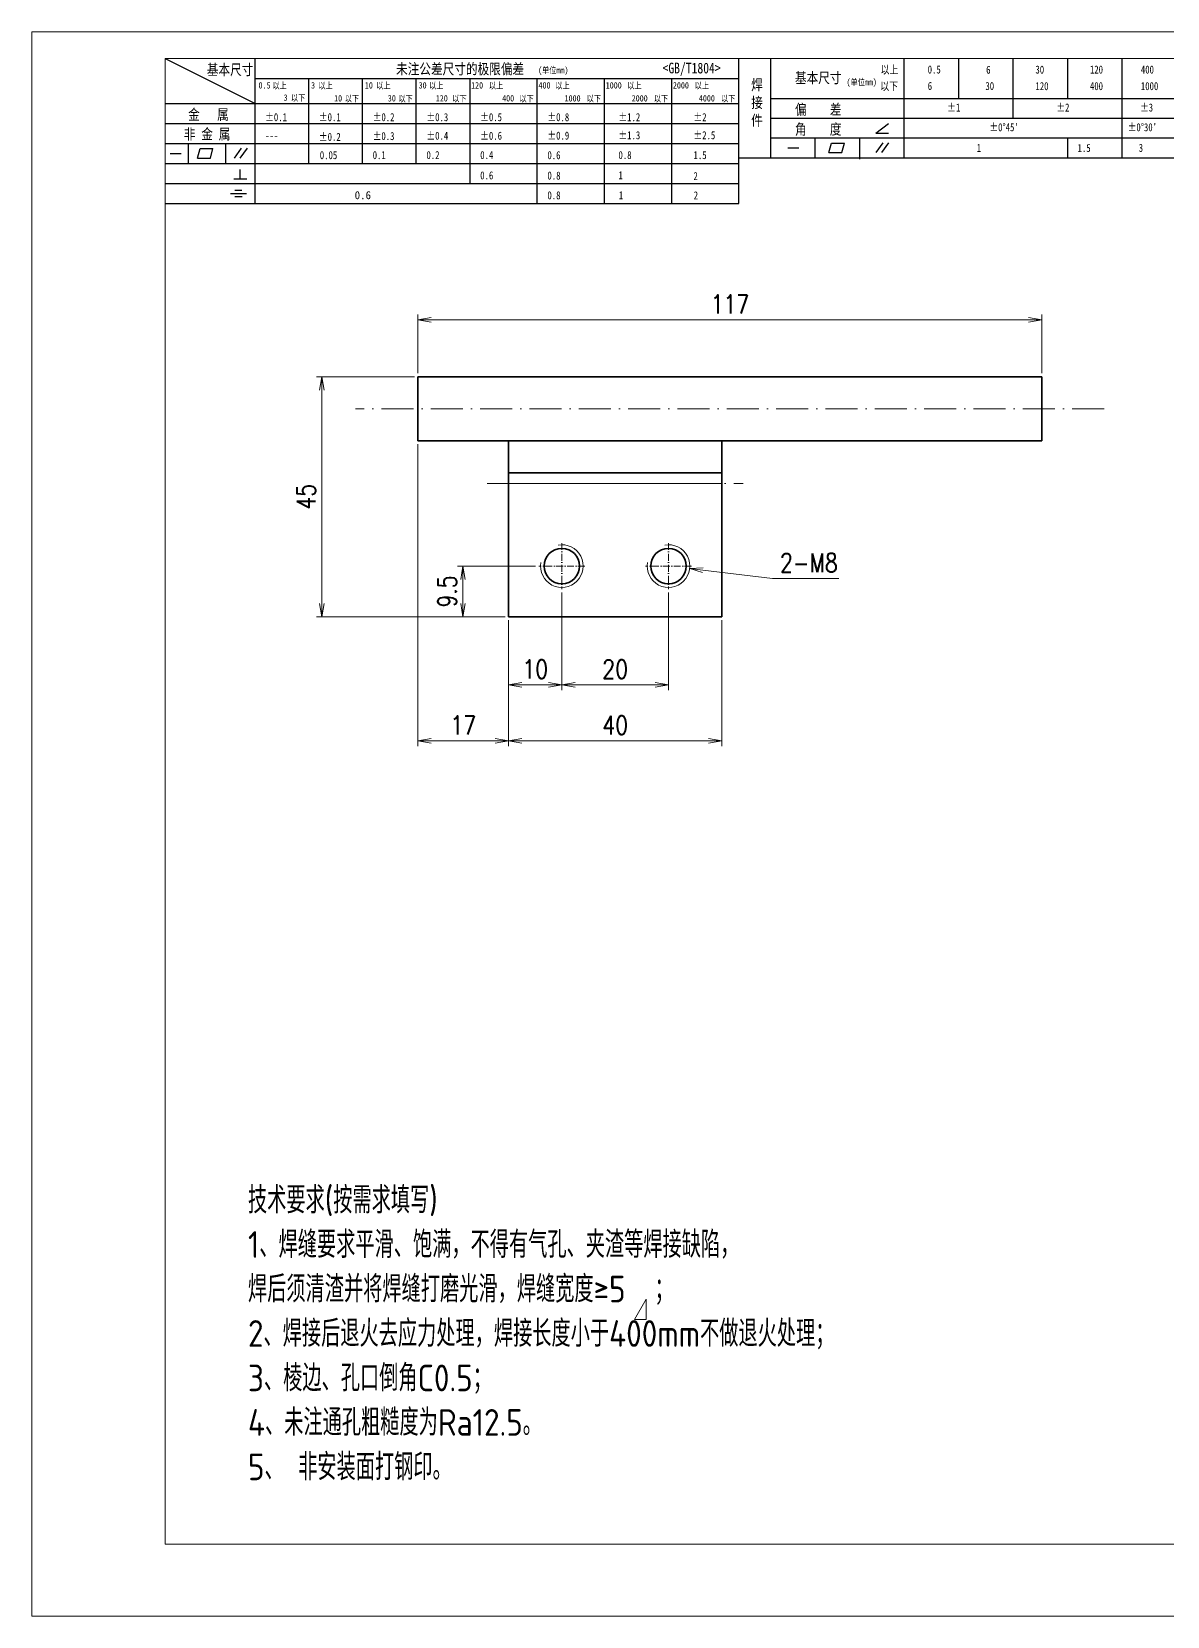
# Model space of a CAD drawing. Header units: millimetres. Extents: x 1333 to 209312, y -42879 to 359.
# Drawn here: x 139685.7 to 139898.7, y -1081.4 to -784.4 of the extents above; entities that cross this region are included whole.
import ezdxf

# ---------------------------------------------------------------- set-up
doc = ezdxf.new("R2010")
doc.units = ezdxf.units.MM
doc.header["$LTSCALE"] = 0.5
for name, pattern in [('AM_ISO02W050x2', [3.75, 3, -0.75]), ('AM_ISO08W050x2', [9, 6, -0.75, 1.5, -0.75]), ('DASHDOT', [18.5, 12, -3, 0.5, -3]), ('DASHED', [15, 12, -3])]:
    doc.linetypes.add(name, pattern=pattern)
for name, color, linetype, lineweight in [('中心线', 2, 'AM_ISO08W050x2', 18), ('图框', 7, 'Continuous', 18), ('标注线', 3, 'Continuous', 18), ('虚线', 1, 'AM_ISO02W050x2', 18)]:
    doc.layers.add(name, color=color, linetype=linetype, lineweight=lineweight)
doc.layers.add('图\\M+19E79\\M+195B6\\M+18E9A', color=7, linetype='Continuous')
doc.layers.add('打印', color=7, linetype='Continuous', lineweight=15, plot=False)
doc.layers.add('打印-禁用', color=7, linetype='Continuous', lineweight=15, plot=False)
doc.styles.add('DIM', font='romans.shx', dxfattribs={"width": 0.8, "bigfont": 'bigfont.shx'})
doc.styles.add('国标', font='simfang.ttf', dxfattribs={"width": 0.8})
doc.styles.add('机械长仿宋', font='gbenor.shx', dxfattribs={"height": 1, "bigfont": 'gbcbig.shx'})
doc.dimstyles.new('XR 1-1$0', dxfattribs={"dimtxt": 3.5, "dimasz": 2.5, "dimexe": 1, "dimexo": 0.625, "dimgap": 1.2, "dimtad": 1, "dimzin": 9, "dimdsep": 46, "dimtxsty": 'DIM', "dimblk": 'OPEN', "dimcen": 0, "dimclrd": 8, "dimclre": 8, "dimclrt": 2, "dimazin": 2, "dimtfac": 0.5, "dimtmove": 0, "dimatfit": 3, "dimldrblk": 'OPEN', "dimfxl": 0, "dimtolj": 2, "dimlwd": 18, "dimlwe": 18, "dimarcsym": 0})
doc.dimstyles.new('XR 1-1$3', dxfattribs={"dimtxt": 3.5, "dimasz": 2.5, "dimexe": 1, "dimexo": 0.625, "dimgap": 1.2, "dimtad": 1, "dimtoh": 1, "dimdsep": 46, "dimtxsty": 'DIM', "dimblk": 'OPEN', "dimcen": 0, "dimclrd": 8, "dimclre": 8, "dimclrt": 2, "dimazin": 2, "dimtfac": 0.5, "dimtofl": 0, "dimtmove": 0, "dimatfit": 3, "dimldrblk": 'OPEN', "dimfxl": 0, "dimtolj": 2, "dimlwd": 18, "dimlwe": 18, "dimarcsym": 0})

# ---------------------------------------------------------------- blocks, each defined once
blk = doc.blocks.new('GZDEH零件A3图框V01版')
at = {"layer": '图\\M+19E79\\M+195B6\\M+18E9A', "color": 9}
for p, q in [((2882.49, -1554.46), (2899.37, -1562.92)), ((2899.37, -1581.67), (2899.37, -1554.46)), ((2990.09, -1581.67), (2990.09, -1554.46)), ((2996.09, -1573.08), (2996.09, -1554.46)), ((3021.09, -1561.98), (3021.09, -1554.46)), ((3031.31, -1561.98), (3031.31, -1554.46)), ((3041.53, -1561.98), (3041.53, -1554.46)), ((3051.75, -1561.98), (3051.75, -1554.46)), ((3061.98, -1561.98), (3061.98, -1554.46)), ((2899.37, -1558.24), (2990.09, -1558.24)), ((2909.45, -1574.17), (2909.45, -1558.24)), ((2919.53, -1574.17), (2919.53, -1558.24)), ((2929.61, -1574.17), (2929.61, -1558.24)), ((2939.69, -1577.92), (2939.69, -1558.24)), ((2952.29, -1581.67), (2952.29, -1558.24)), ((2964.89, -1581.67), (2964.89, -1558.24)), ((2977.49, -1581.67), (2977.49, -1558.24)), ((2996.09, -1561.98), (3113.09, -1561.98)), ((3021.09, -1573.08), (3021.09, -1561.98)), ((3041.53, -1565.68), (3041.53, -1561.98)), ((3061.98, -1573.08), (3061.98, -1561.98)), ((2882.49, -1562.92), (2990.09, -1562.92)), ((2882.49, -1566.67), (2990.09, -1566.67)), ((2996.09, -1565.68), (3113.09, -1565.68)), ((3015.75, -1568.51), (3018.15, -1566.66)), ((2882.49, -1570.42), (2990.09, -1570.42)), ((2886.92, -1574.12), (2886.92, -1570.42)), ((2893.91, -1574.12), (2893.91, -1570.42)), ((2996.09, -1569.38), (3113.09, -1569.38)), ((3004.42, -1573.08), (3004.42, -1569.38)), ((3006.97, -1572.12), (3007.45, -1570.33)), ((3007.45, -1570.33), (3009.86, -1570.33)), ((3009.39, -1572.12), (3009.86, -1570.33)), ((3012.75, -1573.08), (3012.75, -1569.38)), ((3015.75, -1568.51), (3018.15, -1568.51)), ((3015.81, -1572.12), (3017.15, -1570.26)), ((3016.89, -1572.12), (3018.23, -1570.26)), ((3051.75, -1573.08), (3051.75, -1569.38)), ((2883.43, -1572.27), (2885.49, -1572.27)), ((2888.59, -1573.16), (2889.07, -1571.37)), ((2888.59, -1573.16), (2891, -1573.16)), ((2889.07, -1571.37), (2891.48, -1571.37)), ((2891, -1573.16), (2891.48, -1571.37)), ((2895.52, -1573.16), (2896.85, -1571.3)), ((2896.6, -1573.16), (2897.94, -1571.3)), ((2990.09, -1573.08), (3113.09, -1573.08)), ((2999.26, -1571.23), (3001.32, -1571.23)), ((3006.97, -1572.12), (3009.39, -1572.12)), ((3012.75, -1573.33), (3012.75, -1573.08)), ((2882.49, -1574.17), (2990.09, -1574.17)), ((2895.42, -1577.05), (2897.81, -1577.05)), ((2896.58, -1577.05), (2896.58, -1575.28)), ((2882.49, -1577.92), (2990.09, -1577.92)), ((2894.79, -1579.77), (2897.77, -1579.77)), ((2895.57, -1579.17), (2896.92, -1579.17)), ((2882.49, -1581.67), (2990.09, -1581.67)), ((2895.57, -1580.37), (2896.93, -1580.37))]:
    blk.add_line(p, q, dxfattribs=at)
at = {"layer": '图框', "linetype": 'Continuous'}
for p, q in [((2882.49, -1554.46), (2882.49, -1832.96)), ((3272.49, -1554.46), (2882.49, -1554.46)), ((2882.49, -1832.96), (3272.49, -1832.96))]:
    blk.add_line(p, q, dxfattribs=at)
at = {"layer": '打印-禁用', "linetype": 'Continuous'}
for p, q in [((2857.49, -1549.46), (2857.49, -1846.46)), ((3277.49, -1549.46), (2857.49, -1549.46)), ((2857.49, -1846.46), (3277.49, -1846.46))]:
    blk.add_line(p, q, dxfattribs=at)
at = {"layer": '图\\M+19E79\\M+195B6\\M+18E9A', "color": 9, "style": '国标', "width": 0.8}
for s, height, p in [('基本尺寸', 2, (2890.33, -1557.58)), ('未注公差尺寸的极限偏差', 2, (2925.81, -1557.44)), ('<GB/T1804>', 2, (2975.78, -1557.27)), ('以上', 1.5, (3016.64, -1557.33)), ('0.5', 1.5, (3025.49, -1557.3)), ('6', 1.5, (3036.45, -1557.34)), ('30', 1.5, (3045.69, -1557.31)), ('120', 1.5, (3055.91, -1557.31)), ('400', 1.5, (3065.46, -1557.31)), ('30', 1.2, (2930.04, -1560.11)), ('基本尺寸', 2, (3000.6, -1559.1)), ('以下', 1.5, (3016.58, -1560.43)), ('6', 1.5, (3025.49, -1560.38)), ('30', 1.5, (3036.31, -1560.39)), ('120', 1.5, (3045.69, -1560.41)), ('400', 1.5, (3055.91, -1560.41)), ('1000', 1.5, (3065.46, -1560.41)), ('金   属', 2, (2886.82, -1565.98)), ('±0.1', 1.5, (2901.27, -1566.23)), ('±0.1', 1.5, (2911.35, -1566.23)), ('±0.2', 1.5, (2921.43, -1566.23)), ('±0.3', 1.5, (2931.51, -1566.23)), ('±0.5', 1.5, (2941.59, -1566.23)), ('±0.8', 1.5, (2954.19, -1566.23)), ('±1.2', 1.5, (2967.51, -1566.23)), ('±2', 1.5, (2981.58, -1566.23)), ('偏    差', 2, (3000.6, -1565.04)), ('±1', 1.5, (3029.16, -1564.42)), ('±2', 1.5, (3049.61, -1564.42)), ('±3', 1.5, (3065.3, -1564.42)), ('非 金 属', 2, (2886.02, -1569.65)), ('±0.3', 1.5, (2921.43, -1569.77)), ('±0.4', 1.5, (2931.51, -1569.71)), ('±0.6', 1.5, (2941.59, -1569.71)), ('±0.9', 1.5, (2954.19, -1569.68)), ('±1.3', 1.5, (2967.51, -1569.62)), ('±2.5', 1.5, (2981.58, -1569.61)), ('角    度', 2, (3000.6, -1568.74)), ("±0%%D45'", 1.5, (3037.06, -1568.12)), ("±0%%D30'", 1.5, (3062.98, -1568.12)), ('---', 1.5, (2901.27, -1569.65)), ('±0.2', 1.5, (2911.35, -1569.92)), ('1', 1.5, (3034.69, -1571.98)), ('1.5', 1.5, (3053.59, -1572.01)), ('3', 1.5, (3065.05, -1571.98)), ('0.1', 1.5, (2921.43, -1573.34)), ('0.2', 1.5, (2931.51, -1573.33)), ('0.4', 1.5, (2941.59, -1573.33)), ('0.6', 1.5, (2954.19, -1573.35)), ('0.8', 1.5, (2967.51, -1573.33)), ('1.5', 1.5, (2981.58, -1573.34)), ('0.6', 1.5, (2941.59, -1577.14)), ('0.8', 1.5, (2954.19, -1577.17)), ('1', 1.5, (2967.51, -1577.12)), ('2', 1.5, (2981.58, -1577.26)), ('0.8', 1.5, (2954.19, -1580.87)), ('1', 1.5, (2967.59, -1580.86)), ('2', 1.5, (2981.62, -1580.89))]:
    blk.add_text(s, height=height, dxfattribs=at).set_placement(p)
at = {"layer": '图\\M+19E79\\M+195B6\\M+18E9A', "color": 9, "lineweight": 15, "style": '国标', "width": 0.8}
for s, p in [('(单位mm)', (2952.44, -1557.27)), ('0.5', (2900.03, -1560.11)), ('以上', (2902.64, -1560.16)), ('3', (2909.88, -1560.11)), ('以上', (2911.25, -1560.16)), ('10', (2919.96, -1560.11)), ('以上', (2922.09, -1560.16)), ('以上', (2932.02, -1560.16)), ('120', (2939.88, -1560.11)), ('以上', (2943.21, -1560.16)), ('400', (2952.52, -1560.11)), ('以上', (2955.68, -1560.16)), ('1000', (2965.12, -1560.11)), ('以上', (2969.16, -1560.16)), ('2000', (2977.72, -1560.11)), ('以上', (2981.8, -1560.16)), ('(单位mm)', (3010.27, -1559.51)), ('3', (2904.73, -1562.41)), ('以下', (2906.1, -1562.46)), ('10', (2914.19, -1562.54)), ('以下', (2916.18, -1562.59)), ('30', (2924.27, -1562.54)), ('以下', (2926.26, -1562.59)), ('120', (2933.26, -1562.54)), ('以下', (2936.34, -1562.59)), ('400', (2945.7, -1562.54)), ('以下', (2948.94, -1562.59)), ('1000', (2957.41, -1562.54)), ('以下', (2961.54, -1562.59)), ('2000', (2969.99, -1562.54)), ('以下', (2974.14, -1562.59)), ('4000', (2982.59, -1562.54)), ('以下', (2986.74, -1562.59))]:
    blk.add_text(s, height=1.2, dxfattribs=at).set_placement(p)
at = {"layer": '图\\M+19E79\\M+195B6\\M+18E9A', "color": 9, "lineweight": 13, "style": '国标'}
blk.add_text('0.6', height=1.5, dxfattribs=at).set_placement((2918.05, -1580.85))
at = {"layer": '图\\M+19E79\\M+195B6\\M+18E9A', "color": 9, "style": '国标'}
for s, insert, char_height, width, attachment_point in [('焊\\P接\\P件', (2992.39, -1558.41), 2, 3.1877, 1), ('0.05', (2911.51, -1573.37), 1.5, 5.1982, 7)]:
    blk.add_mtext(s, dxfattribs=dict(at, insert=insert, char_height=char_height, width=width, attachment_point=attachment_point))
blk = doc.blocks.new('DEH A3')
at = {"layer": '图框'}
blk.add_blockref('GZDEH零件A3图框V01版', (-2857.49, 1846.46), dxfattribs=at)
blk = doc.blocks.new('HJ')
at = {"layer": '标注线', "color": 2, "linetype": 'ByBlock', "lineweight": 9}
for p, q in [((0, 0), (4.34, 7.65)), ((4.34, 7.65), (4.34, 0)), ((4.34, 0), (0, 0))]:
    blk.add_line(p, q, dxfattribs=at)
blk = doc.blocks.new('_Open')
at = {"color": 0, "linetype": 'ByBlock', "lineweight": -2}
for p, q in [((-1, 0.17), (0, 0)), ((-1, -0.17), (0, 0)), ((0, 0), (-1, 0))]:
    blk.add_line(p, q, dxfattribs=at)
blk = doc.blocks.new('*D435')
at = {"layer": 'Defpoints', "color": 0, "transparency": 16777216}
for p in [(139785.13, -888.91), (139775.13, -894.09), (139785.13, -906.85)]:
    blk.add_point(p, dxfattribs=at)
at = {"layer": '标注线', "color": 8, "lineweight": 18, "transparency": 16777216}
for p, q in [((139785.13, -889.53), (139785.13, -907.85)), ((139775.13, -894.71), (139775.13, -907.85)), ((139777.63, -906.85), (139782.63, -906.85))]:
    blk.add_line(p, q, dxfattribs=at)
at = {"layer": '标注线', "color": 8, "lineweight": 18, "transparency": 16777216, "xscale": 2.5, "yscale": 2.5, "zscale": 2.5, "rotation": 180}
blk.add_blockref('_Open', (139775.13, -906.85), dxfattribs=at)
at = {"layer": '标注线', "color": 8, "lineweight": 18, "transparency": 16777216, "xscale": 2.5, "yscale": 2.5, "zscale": 2.5}
blk.add_blockref('_Open', (139785.13, -906.85), dxfattribs=at)
at = {"layer": '标注线', "color": 2, "transparency": 16777216, "insert": (139780.13, -903.9), "char_height": 3.5, "attachment_point": 5, "style": 'DIM'}
blk.add_mtext('\\A2;10', dxfattribs=at)
blk = doc.blocks.new('*D436')
at = {"layer": 'Defpoints', "color": 0, "transparency": 16777216}
for p in [(139785.13, -888.91), (139805.13, -888.91), (139805.13, -906.85)]:
    blk.add_point(p, dxfattribs=at)
at = {"layer": '标注线', "color": 8, "lineweight": 18, "transparency": 16777216}
for p, q in [((139785.13, -889.53), (139785.13, -907.85)), ((139805.13, -889.53), (139805.13, -907.85)), ((139787.63, -906.85), (139802.63, -906.85))]:
    blk.add_line(p, q, dxfattribs=at)
at = {"layer": '标注线', "color": 8, "lineweight": 18, "transparency": 16777216, "xscale": 2.5, "yscale": 2.5, "zscale": 2.5, "rotation": 180}
blk.add_blockref('_Open', (139785.13, -906.85), dxfattribs=at)
at = {"layer": '标注线', "color": 8, "lineweight": 18, "transparency": 16777216, "xscale": 2.5, "yscale": 2.5, "zscale": 2.5}
blk.add_blockref('_Open', (139805.13, -906.85), dxfattribs=at)
at = {"layer": '标注线', "color": 2, "transparency": 16777216, "insert": (139795.13, -903.9), "char_height": 3.5, "attachment_point": 5, "style": 'DIM'}
blk.add_mtext('\\A2;20', dxfattribs=at)
blk = doc.blocks.new('*D437')
at = {"layer": 'Defpoints', "color": 0, "transparency": 16777216}
for p in [(139775.13, -894.09), (139815.13, -894.09), (139815.13, -917.35)]:
    blk.add_point(p, dxfattribs=at)
at = {"layer": '标注线', "color": 8, "lineweight": 18, "transparency": 16777216}
for p, q in [((139775.13, -894.71), (139775.13, -918.35)), ((139815.13, -894.71), (139815.13, -918.35)), ((139777.63, -917.35), (139812.63, -917.35))]:
    blk.add_line(p, q, dxfattribs=at)
at = {"layer": '标注线', "color": 8, "lineweight": 18, "transparency": 16777216, "xscale": 2.5, "yscale": 2.5, "zscale": 2.5, "rotation": 180}
blk.add_blockref('_Open', (139775.13, -917.35), dxfattribs=at)
at = {"layer": '标注线', "color": 8, "lineweight": 18, "transparency": 16777216, "xscale": 2.5, "yscale": 2.5, "zscale": 2.5}
blk.add_blockref('_Open', (139815.13, -917.35), dxfattribs=at)
at = {"layer": '标注线', "color": 2, "transparency": 16777216, "insert": (139795.13, -914.4), "char_height": 3.5, "attachment_point": 5, "style": 'DIM'}
blk.add_mtext('\\A2;40', dxfattribs=at)
blk = doc.blocks.new('*D438')
at = {"layer": 'Defpoints', "color": 0, "transparency": 16777216}
for p in [(139766.59, -884.59), (139780.81, -884.59), (139775.13, -894.09)]:
    blk.add_point(p, dxfattribs=at)
at = {"layer": '标注线', "color": 8, "lineweight": 18, "transparency": 16777216}
for p, q in [((139780.18, -884.59), (139765.59, -884.59)), ((139766.59, -891.59), (139766.59, -887.09)), ((139774.5, -894.09), (139765.59, -894.09))]:
    blk.add_line(p, q, dxfattribs=at)
at = {"layer": '标注线', "color": 8, "lineweight": 18, "transparency": 16777216, "xscale": 2.5, "yscale": 2.5, "zscale": 2.5}
for p, rotation in [((139766.59, -884.59), 90), ((139766.59, -894.09), 270)]:
    blk.add_blockref('_Open', p, dxfattribs=dict(at, rotation=rotation))
at = {"layer": '标注线', "color": 2, "transparency": 16777216, "insert": (139763.64, -889.34), "char_height": 3.5, "attachment_point": 5, "rotation": 90, "style": 'DIM'}
blk.add_mtext('\\A2;9.5', dxfattribs=at)
blk = doc.blocks.new('*D439')
at = {"layer": 'Defpoints', "color": 0, "transparency": 16777216}
for p in [(139758.13, -861.09), (139775.13, -894.09), (139775.13, -917.35)]:
    blk.add_point(p, dxfattribs=at)
at = {"layer": '标注线', "color": 8, "lineweight": 18, "transparency": 16777216}
for p, q in [((139758.13, -861.71), (139758.13, -918.35)), ((139775.13, -894.71), (139775.13, -918.35)), ((139760.63, -917.35), (139772.63, -917.35))]:
    blk.add_line(p, q, dxfattribs=at)
at = {"layer": '标注线', "color": 8, "lineweight": 18, "transparency": 16777216, "xscale": 2.5, "yscale": 2.5, "zscale": 2.5, "rotation": 180}
blk.add_blockref('_Open', (139758.13, -917.35), dxfattribs=at)
at = {"layer": '标注线', "color": 8, "lineweight": 18, "transparency": 16777216, "xscale": 2.5, "yscale": 2.5, "zscale": 2.5}
blk.add_blockref('_Open', (139775.13, -917.35), dxfattribs=at)
at = {"layer": '标注线', "color": 2, "transparency": 16777216, "insert": (139766.63, -914.4), "char_height": 3.5, "attachment_point": 5, "style": 'DIM'}
blk.add_mtext('\\A2;17', dxfattribs=at)
blk = doc.blocks.new('*D440')
at = {"layer": 'Defpoints', "color": 0, "transparency": 16777216}
for p in [(139875.13, -838.42), (139758.13, -849.09), (139875.13, -849.09)]:
    blk.add_point(p, dxfattribs=at)
at = {"layer": '标注线', "color": 8, "lineweight": 18, "transparency": 16777216}
for p, q in [((139758.13, -848.46), (139758.13, -837.42)), ((139875.13, -848.46), (139875.13, -837.42)), ((139760.63, -838.42), (139872.63, -838.42))]:
    blk.add_line(p, q, dxfattribs=at)
at = {"layer": '标注线', "color": 8, "lineweight": 18, "transparency": 16777216, "xscale": 2.5, "yscale": 2.5, "zscale": 2.5, "rotation": 180}
blk.add_blockref('_Open', (139758.13, -838.42), dxfattribs=at)
at = {"layer": '标注线', "color": 8, "lineweight": 18, "transparency": 16777216, "xscale": 2.5, "yscale": 2.5, "zscale": 2.5}
blk.add_blockref('_Open', (139875.13, -838.42), dxfattribs=at)
at = {"layer": '标注线', "color": 2, "transparency": 16777216, "insert": (139816.63, -835.47), "char_height": 3.5, "attachment_point": 5, "style": 'DIM'}
blk.add_mtext('\\A2;117', dxfattribs=at)
blk = doc.blocks.new('*D441')
at = {"layer": 'Defpoints', "color": 0, "transparency": 16777216}
for p in [(139740.13, -849.09), (139758.13, -849.09), (139775.13, -894.09)]:
    blk.add_point(p, dxfattribs=at)
at = {"layer": '标注线', "color": 8, "lineweight": 18, "transparency": 16777216}
for p, q in [((139757.5, -849.09), (139739.13, -849.09)), ((139740.13, -891.59), (139740.13, -851.59)), ((139774.5, -894.09), (139739.13, -894.09))]:
    blk.add_line(p, q, dxfattribs=at)
at = {"layer": '标注线', "color": 8, "lineweight": 18, "transparency": 16777216, "xscale": 2.5, "yscale": 2.5, "zscale": 2.5}
for p, rotation in [((139740.13, -849.09), 90), ((139740.13, -894.09), 270)]:
    blk.add_blockref('_Open', p, dxfattribs=dict(at, rotation=rotation))
at = {"layer": '标注线', "color": 2, "transparency": 16777216, "insert": (139737.18, -871.59), "char_height": 3.5, "attachment_point": 5, "rotation": 90, "style": 'DIM'}
blk.add_mtext('\\A2;45', dxfattribs=at)
blk = doc.blocks.new('*D442')
at = {"layer": 'Defpoints', "color": 0, "transparency": 16777216}
for p in [(139801.16, -884.12), (139809.1, -885.06)]:
    blk.add_point(p, dxfattribs=at)
at = {"layer": '标注线', "color": 8, "lineweight": 18, "transparency": 16777216}
for p, q in [((139824.65, -886.91), (139811.58, -885.36)), ((139837.05, -886.91), (139824.65, -886.91))]:
    blk.add_line(p, q, dxfattribs=at)
at = {"layer": '标注线', "color": 8, "lineweight": 18, "transparency": 16777216, "xscale": 2.5, "yscale": 2.5, "zscale": 2.5, "rotation": 173.2084620182816}
blk.add_blockref('_Open', (139809.1, -885.06), dxfattribs=at)
at = {"layer": '标注线', "color": 2, "transparency": 16777216, "insert": (139831.45, -883.96), "char_height": 3.5, "attachment_point": 5, "style": 'DIM'}
blk.add_mtext('\\A2;2-M8', dxfattribs=at)

msp = doc.modelspace()

# ---------------------------------------------------------------- linework, layer by layer
at = {"color": 7, "lineweight": 35}
for p, q in [((139875.128, -849.089), (139758.128, -849.089)), ((139875.128, -861.089), (139758.128, -861.089)), ((139815.128, -861.089), (139775.128, -861.089)), ((139815.128, -867.089), (139775.128, -867.089)), ((139775.128, -894.089), (139775.128, -869.089)), ((139815.128, -869.089), (139815.128, -894.089)), ((139815.128, -894.089), (139775.128, -894.089))]:
    msp.add_line(p, q, dxfattribs=at)
at = {"color": 7, "lineweight": 35, "ltscale": 0.3}
for p, q in [((139758.128, -849.089), (139758.128, -861.089)), ((139875.128, -849.089), (139875.128, -861.089))]:
    msp.add_line(p, q, dxfattribs=at)
at = {"color": 7, "lineweight": 35, "ltscale": 0.15}
for p, q in [((139775.128, -867.089), (139775.128, -861.089)), ((139815.128, -861.089), (139815.128, -867.089))]:
    msp.add_line(p, q, dxfattribs=at)
at = {"color": 7, "lineweight": 35, "ltscale": 0.05}
for p, q in [((139775.128, -869.089), (139775.128, -867.089)), ((139815.128, -869.089), (139815.128, -867.089))]:
    msp.add_line(p, q, dxfattribs=at)
at = {"color": 7, "lineweight": 13}
msp.add_line((139775.128, -869.089), (139815.128, -869.089), dxfattribs=at)
at = {"color": 7, "lineweight": 35}
for centre in [(139785.128, -884.589), (139805.128, -884.589)]:
    msp.add_circle(centre, 3.324, dxfattribs=at)
at = {"color": 7, "lineweight": 13}
for centre in [(139785.128, -884.59), (139805.128, -884.59)]:
    msp.add_arc(centre, 4, 169.99999, 100.00001, dxfattribs=at)
at = {"layer": '中心线', "linetype": 'DASHDOT', "lineweight": 13}
for p, q in [((139886.828, -855.089), (139746.427, -855.089)), ((139771.128, -869.089), (139819.128, -869.089))]:
    msp.add_line(p, q, dxfattribs=at)
at = {"layer": '中心线', "linetype": 'DASHDOT', "lineweight": 13, "ltscale": 0.216028}
for p, q in [((139785.128, -880.269), (139785.128, -888.91)), ((139805.128, -880.269), (139805.128, -888.91)), ((139789.448, -884.589), (139780.807, -884.589)), ((139809.448, -884.589), (139800.807, -884.589))]:
    msp.add_line(p, q, dxfattribs=at)
at = {"layer": '打印'}
msp.add_lwpolyline([(139685.729, -784.43), (140105.729, -784.43), (140105.729, -1081.43), (139685.729, -1081.43)], close=True, dxfattribs=at)
at = {"layer": '虚线', "linetype": 'DASHED', "lineweight": 13}
msp.add_line((139775.128, -869.089), (139815.128, -869.089), dxfattribs=at)

# ---------------------------------------------------------------- block references
at = {"layer": '图框'}
msp.add_blockref('DEH A3', (139685.729, -1081.43), dxfattribs=at)
at = {"layer": '标注线', "color": 7, "xscale": 0.5, "yscale": 0.5, "zscale": 0.5}
msp.add_blockref('HJ', (139798.752, -1025.806), dxfattribs=at)

# ---------------------------------------------------------------- texts
at = {"layer": '标注线', "color": 2, "insert": (139726.282, -1000.915), "char_height": 10, "width": 206.04095, "attachment_point": 1, "style": '机械长仿宋'}
msp.add_mtext('{\\H0.5X;技术要求\\A2;(按需求填写)\\P\\A0;1、\\A2;焊缝要求平滑、饱满，不得有气孔、夹渣等焊接缺陷，\\P焊后须清渣并将焊缝打磨光滑，焊缝宽度≥5  ；\\P\\A0;2、焊接后退火去应力处理，焊接长度小于400mm不做退火处理；\\P3、\\A2;棱边、\\A0;孔口倒角C0.5；\\P4、未注通孔粗糙度为Ra12.5。 \\P5、\\C3; \\C2;非安装面打钢印。\\P  \\C3; }', dxfattribs=at)

# ---------------------------------------------------------------- dimensions: what is measured, and where the dimension line sits
at = {"layer": '标注线'}
for base, p1, p2, picture, middle in [((139875.128, -838.417), (139758.128, -849.089), (139875.128, -849.089), '*D440', (139816.628, -835.467)), ((139775.128, -917.35), (139758.128, -861.089), (139775.128, -894.089), '*D439', (139766.628, -914.4)), ((139785.128, -906.855), (139775.128, -894.089), (139785.128, -888.91), '*D435', (139780.128, -903.905)), ((139805.128, -906.855), (139785.128, -888.91), (139805.128, -888.91), '*D436', (139795.128, -903.905)), ((139815.128, -917.35), (139775.128, -894.089), (139815.128, -894.089), '*D437', (139795.128, -914.4))]:
    dim = msp.add_linear_dim(base=base, p1=p1, p2=p2, dimstyle='XR 1-1$0', dxfattribs=at)
    dim.commit()
    dim.dimension.update_dxf_attribs({"geometry": picture, "text_midpoint": middle})
for base, p2, picture, middle in [((139740.129, -849.089), (139758.128, -849.089), '*D441', (139737.179, -871.589)), ((139766.591, -884.589), (139780.807, -884.589), '*D438', (139763.641, -889.339))]:
    dim = msp.add_linear_dim(base=base, p1=(139775.128, -894.089), p2=p2, angle=90, dimstyle='XR 1-1$0', dxfattribs=at)
    dim.commit()
    dim.dimension.update_dxf_attribs({"geometry": picture, "text_midpoint": middle})
dim = msp.add_diameter_dim_2p(p1=(139801.156, -884.117), p2=(139809.1, -885.063), dimstyle='XR 1-1$3', override={"dimpost": '2-M<>'}, dxfattribs=at)
dim.commit()
dim.dimension.update_dxf_attribs({"geometry": '*D442', "text_midpoint": (139824.652, -886.915), "dimtype": 163})

doc.saveas('drawing.dxf')
